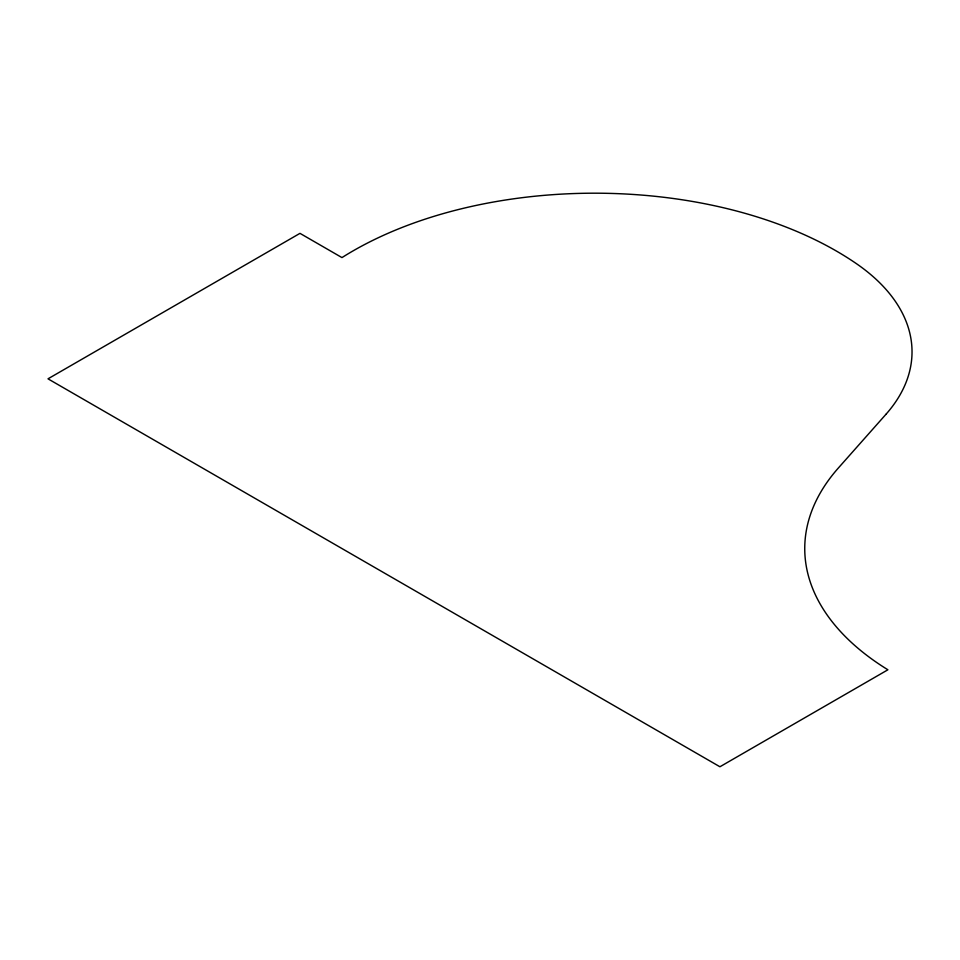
<?xml version="1.0" encoding="UTF-8"?>
<svg xmlns="http://www.w3.org/2000/svg" width="960" height="960" viewBox="0 0 960 960"><rect width="100%" height="100%" fill="white"/><g stroke="black" fill="none" stroke-linecap="round" stroke-linejoin="round"><path stroke-width="1.44" d="M885.948 414.312L838.404 467.952A306.552 176.988 0 0 0 887.904 669.78L719.928 766.764L48 378.828L299.976 233.352L341.964 257.592A341.856 197.376 0 0 1 856.416 263.664A237.528 137.136 0 0 1 885.948 414.312"/></g></svg>
